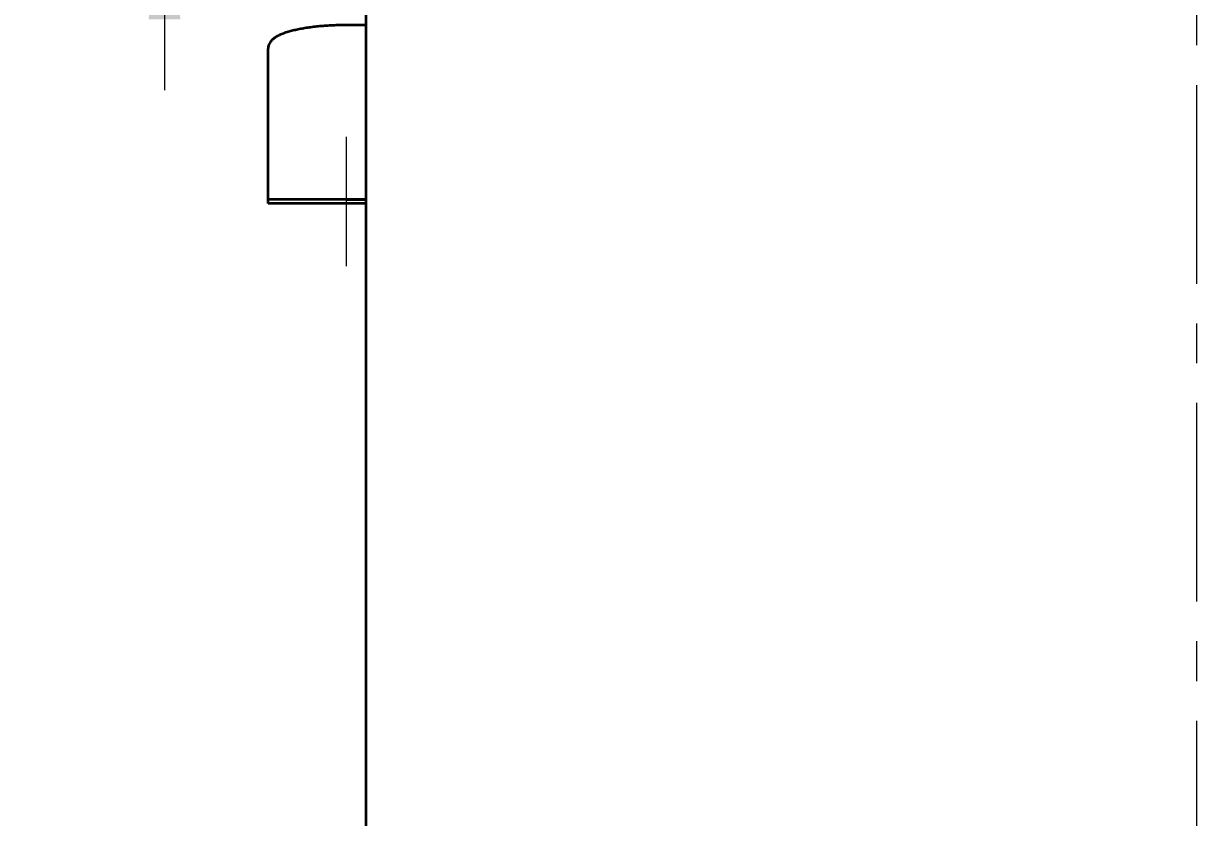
# Model space of a CAD drawing. Header units: millimetres. Extents: x 0 to 594, y 0 to 420.
# Drawn here: x 364.2 to 401.71, y 257.58 to 282.96 of the extents above; entities that cross this region are included whole.
import ezdxf

# ---------------------------------------------------------------- set-up
doc = ezdxf.new("R2010")
doc.units = ezdxf.units.MM
doc.linetypes.add('CENTERX2', pattern=[20.32, 12.7, -2.54, 2.54, -2.54])
doc.styles.add('SLDTEXTSTYLE4', font='TXT', dxfattribs={"width": 0.7})
doc.dimstyles.new('SLDDIMSTYLE12', dxfattribs={"dimtxt": 3.5, "dimasz": 4.08, "dimexe": 0, "dimexo": 0.0625, "dimgap": 0.875, "dimtad": 1, "dimdec": 3, "dimlfac": 16, "dimrnd": 1e-09, "dimzin": 12, "dimdsep": 46, "dimtxsty": 'SLDTEXTSTYLE4', "dimsah": 1, "dimcen": 0.09, "dimadec": 0, "dimazin": 3, "dimtfac": 1, "dimtdec": 3, "dimtmove": 0, "dimatfit": 0, "dimfxl": 0, "dimfrac": 2, "dimtolj": 1, "dimtzin": 12, "dimarcsym": 0})

# ---------------------------------------------------------------- blocks, each defined once
blk = doc.blocks.new('_D_37')
at = {"color": 7, "linetype": 'Continuous', "lineweight": 0}
for p, q in [((368.71, 289.359), (368.71, 295.709)), ((383.658, 289.359), (366.71, 289.359)), ((368.71, 287.172), (368.71, 289.359)), ((381.399, 287.172), (366.71, 287.172)), ((368.71, 287.172), (368.71, 280.822))]:
    blk.add_line(p, q, dxfattribs=at)
at = {"color": 7, "linetype": 'Continuous', "lineweight": 18}
for points in [[(368.71, 289.359), (369.218, 293.439), (368.202, 293.439)], [(368.71, 287.172), (368.202, 283.092), (369.218, 283.092)]]:
    blk.add_solid(points, dxfattribs=at)
at = {"color": 7, "linetype": 'Continuous', "lineweight": 18, "insert": (364.199, 286.729), "char_height": 3.5, "attachment_point": 1, "rotation": 90, "style": 'SLDTEXTSTYLE4'}
blk.add_mtext('35', dxfattribs=at)

msp = doc.modelspace()

# ---------------------------------------------------------------- linework, layer by layer
at = {"color": 7, "linetype": 'CENTERX2', "lineweight": 18, "ltscale": 0.5}
for p, q in [((401.711338, 321.628461), (401.711338, 230.171778)), ((374.523838, 275.203028), (374.523838, 279.328028))]:
    msp.add_line(p, q, dxfattribs=at)
at = {"color": 7, "linetype": 'Continuous', "lineweight": 35}
for p, q in [((375.148838, 319.628461), (375.148838, 232.171778)), ((375.148838, 282.902532), (374.523838, 282.902532)), ((372.023838, 277.328028), (372.023838, 282.158319)), ((372.023838, 277.203028), (372.023838, 277.328028)), ((374.523838, 277.328028), (372.023838, 277.328028)), ((374.523838, 277.328028), (372.023838, 277.328028)), ((375.148838, 277.328028), (374.523838, 277.328028)), ((374.523838, 277.328028), (375.148838, 277.328028)), ((374.523838, 277.203028), (372.023838, 277.203028)), ((375.148838, 277.203028), (374.523838, 277.203028))]:
    msp.add_line(p, q, dxfattribs=at)
msp.add_open_spline([(374.523838, 282.902532), (374.486202, 282.902401), (374.376997, 282.902021), (374.196671, 282.897795), (373.985068, 282.888337), (373.777536, 282.87419), (373.575613, 282.855514), (373.380749, 282.832375), (373.194319, 282.804876), (373.017601, 282.773103), (372.851736, 282.737113), (372.697694, 282.696884), (372.556215, 282.652233), (372.427753, 282.60266), (372.312488, 282.547043), (372.215853, 282.486469), (372.139847, 282.421806), (372.08411, 282.35484), (372.046178, 282.284223), (372.0266, 282.217481), (372.024618, 282.175026), (372.023838, 282.158319)], degree=3, knots=[0, 0, 0, 0, 0.0294770852, 0.0855305429, 0.1416558384, 0.1978993043, 0.25432329, 0.3109923657, 0.3679759709, 0.4253529686, 0.4832193733, 0.5417013479, 0.6009767032, 0.6613081098, 0.723079195, 0.7867320274, 0.8424255927, 0.8905319902, 0.9335279709, 0.973842952, 1, 1, 1, 1], dxfattribs=at)

# ---------------------------------------------------------------- dimensions: what is measured, and where the dimension line sits
at = {"color": 7, "linetype": 'Continuous', "lineweight": 18}
dim = msp.add_linear_dim(base=(368.710313, 289.359278), p1=(381.398838, 287.171778), p2=(383.657725, 289.359278), angle=90, dimstyle='SLDDIMSTYLE12', dxfattribs=at)
dim.commit()
dim.dimension.update_dxf_attribs({"geometry": '_D_37', "text_midpoint": (368.710313, 288.265528), "dimtype": 160})

doc.saveas('drawing.dxf')
